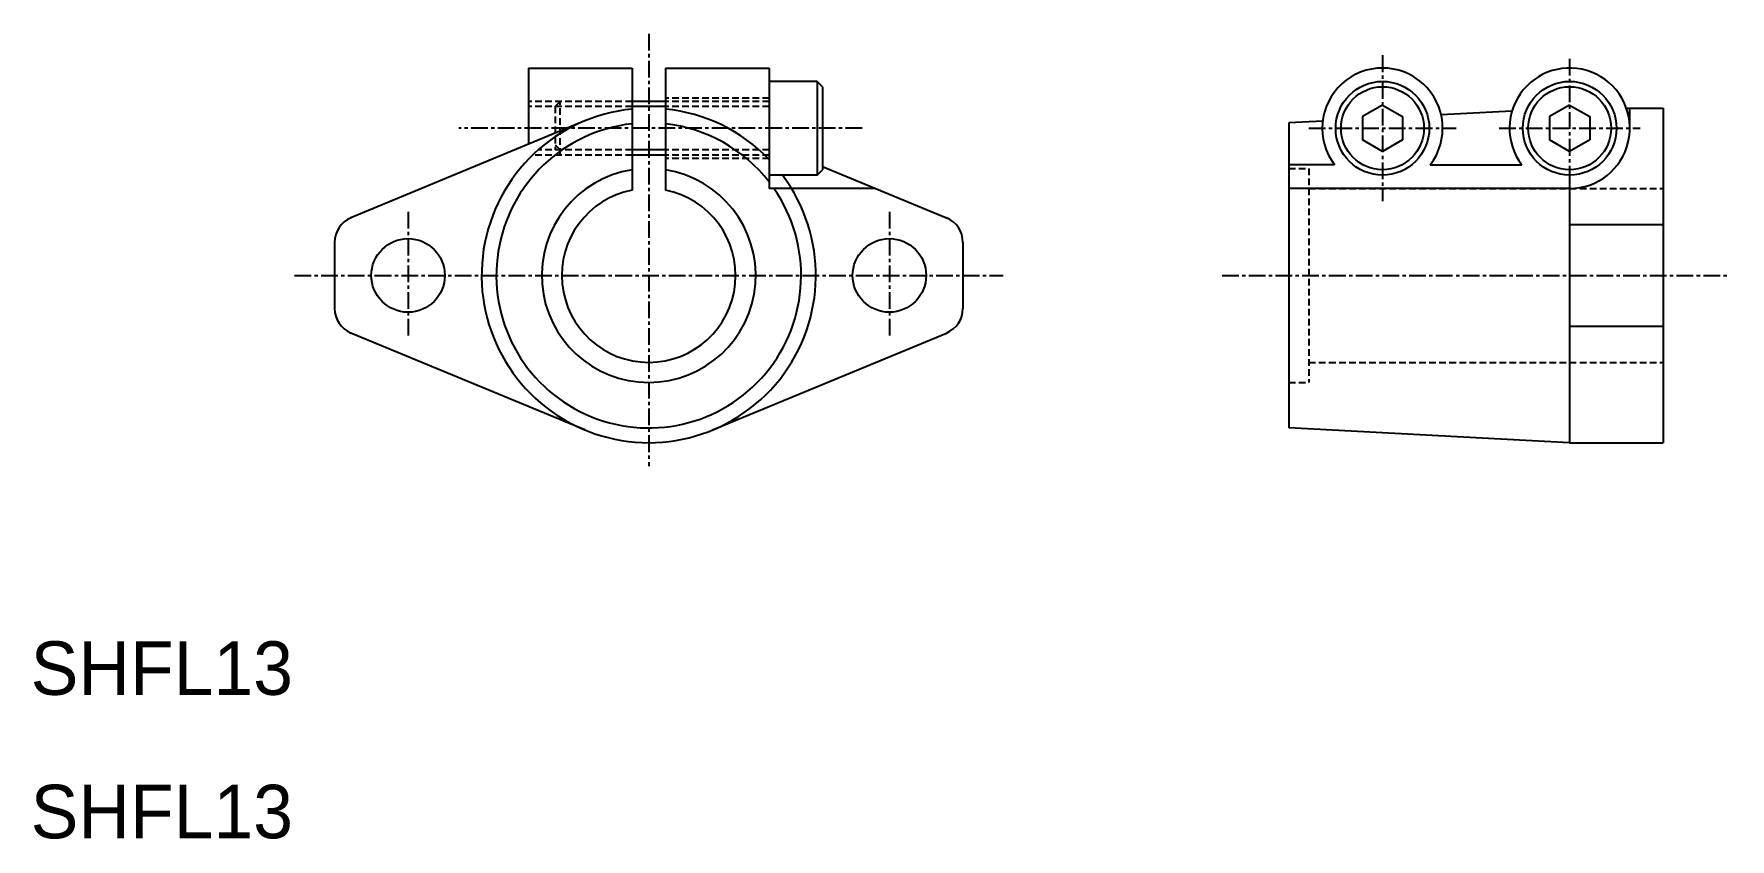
# Model space of a CAD drawing. Extents: x 59 to 186, y 82 to 142.
import ezdxf

# ---------------------------------------------------------------- set-up
doc = ezdxf.new("R2010")
doc.units = 0
doc.linetypes.add('CENTER', pattern=[2, 1.25, -0.25, 0.25, -0.25])
doc.linetypes.add('DASHED', pattern=[0.75, 0.5, -0.25])
doc.layers.get('0').update_dxf_attribs({"linetype": 'CONTINUOUS'})
doc.layers.add('CENTER', color=1, linetype='CENTER')

msp = doc.modelspace()

# ---------------------------------------------------------------- linework, layer by layer
at = {"color": 7, "linetype": 'CONTINUOUS'}
for p, q in [((96.13, 139.9), (96.13, 134.2)), ((96.13, 139.9), (103.88, 139.9)), ((103.88, 139.9), (103.88, 130.78)), ((106.38, 139.9), (114.13, 139.9)), ((106.38, 139.9), (106.38, 130.78)), ((114.13, 139.9), (114.13, 132.34)), ((114.13, 139.4), (114.13, 130.9)), ((117.73, 138.9), (114.13, 138.9)), ((117.73, 138.9), (117.73, 131.9)), ((118.13, 138.5), (117.73, 138.9)), ((118.13, 138.5), (118.13, 132.3)), ((106.38, 137.4), (103.88, 137.4)), ((160.01, 137.13), (158.51, 136.27)), ((160.01, 137.13), (161.51, 136.27)), ((174.01, 137.13), (172.51, 136.27)), ((174.01, 137.13), (175.51, 136.27)), ((100.34, 135.95), (82.86, 128.71)), ((155.54, 135.93), (153.01, 135.8)), ((153.01, 135.8), (153.01, 113)), ((158.51, 136.27), (158.51, 134.53)), ((161.51, 136.27), (161.51, 134.53)), ((169.69, 136.67), (164.4, 136.4)), ((172.51, 136.27), (172.51, 134.53)), ((175.51, 136.27), (175.51, 134.53)), ((178.25, 136.9), (181.01, 136.9)), ((178.51, 135.4), (178.51, 136.9)), ((181.01, 136.9), (181.01, 111.9)), ((160.01, 133.67), (158.51, 134.53)), ((161.51, 134.53), (160.01, 133.67)), ((174.01, 133.67), (172.51, 134.53)), ((175.51, 134.53), (174.01, 133.67)), ((106.38, 133.4), (103.88, 133.4)), ((117.73, 131.9), (118.13, 132.3)), ((118.13, 132.55), (127.39, 128.71)), ((156.43, 132.67), (153.01, 132.67)), ((163.59, 132.67), (170.43, 132.67)), ((117.73, 131.9), (114.13, 131.9)), ((122.1, 130.9), (114.13, 130.9)), ((174.01, 130.9), (153.01, 130.9)), ((174.01, 130.9), (168.01, 130.9)), ((174.01, 131.93), (174.01, 111.9)), ((174.01, 128.2), (181.01, 128.2)), ((81.63, 126.86), (81.63, 121.94)), ((128.63, 126.86), (128.63, 121.94)), ((174.01, 120.6), (181.01, 120.6)), ((100.34, 112.85), (82.86, 120.09)), ((109.91, 112.85), (127.39, 120.09)), ((174.01, 111.9), (153.01, 113)), ((174.01, 111.9), (181.01, 111.9))]:
    msp.add_line(p, q, dxfattribs=at)
at = {"color": 3, "linetype": 'DASHED'}
for p, q in [((103.88, 137.4), (96.13, 137.4)), ((103.88, 137.02), (96.13, 137.02)), ((98.13, 137.02), (98.5, 137.4)), ((98.13, 137.02), (98.13, 133.78)), ((98.5, 133.4), (98.5, 137.4)), ((114.13, 137.65), (106.38, 137.65)), ((114.13, 137.4), (106.38, 137.4)), ((114.13, 137.02), (106.38, 137.02)), ((103.88, 133.4), (96.45, 133.4)), ((103.88, 133.78), (96.86, 133.78)), ((98.13, 134.16), (98.5, 133.78)), ((114.13, 133.78), (106.38, 133.78)), ((114.13, 133.4), (106.38, 133.4)), ((114.13, 133.15), (106.38, 133.15)), ((153.01, 132.4), (154.51, 132.4)), ((154.51, 132.4), (154.51, 116.4)), ((154.51, 130.9), (181.01, 130.9)), ((154.51, 117.9), (181.01, 117.9)), ((153.01, 116.4), (154.51, 116.4))]:
    msp.add_line(p, q, dxfattribs=at)
at = {"color": 3, "linetype": 'CONTINUOUS'}
for p, q in [((106.38, 137.02), (103.88, 137.02)), ((106.38, 133.78), (103.88, 133.78))]:
    msp.add_line(p, q, dxfattribs=at)
at = {"color": 7, "linetype": 'CONTINUOUS'}
for centre, radius in [((160.01, 135.4), 3.5), ((160.01, 135.4), 3.1), ((174.01, 135.4), 3.5), ((174.01, 135.4), 3.1), ((87.13, 124.4), 2.75), ((123.13, 124.4), 2.75)]:
    msp.add_circle(centre, radius, dxfattribs=at)
for centre, radius, start, end in [((160.01, 135.4), 4.5, 322.6305, 217.3695), ((174.01, 135.4), 4.5, 270, 217.3695), ((105.13, 124.4), 12.5, 95.7392, 36.8699), ((105.13, 124.4), 12.5, 43.9455, 84.2608), ((105.13, 124.4), 11.4, 96.2954, 34.7644), ((105.13, 124.4), 11.4, 37.86, 83.7046), ((105.13, 124.4), 8, 98.9893, 81.0107), ((105.13, 124.4), 6.5, 101.0875, 78.9125), ((83.63, 126.86), 2, 112.5, 180), ((126.63, 126.86), 2, 0, 67.5), ((83.63, 121.94), 2, 180, 247.5), ((126.63, 121.94), 2, 292.5, 0)]:
    msp.add_arc(centre, radius, start, end, dxfattribs=at)
at = {"layer": 'CENTER', "color": 1, "linetype": 'CENTER'}
for p, q in [((105.13, 142.45), (105.13, 110.15)), ((160.01, 140.85), (160.01, 129.95)), ((174.01, 140.6), (174.01, 130.2)), ((121.1, 135.4), (90.92, 135.4)), ((154.49, 135.4), (165.53, 135.4)), ((168.73, 135.4), (179.29, 135.4)), ((87.13, 129.15), (87.13, 119.65)), ((123.13, 129.15), (123.13, 119.65)), ((78.63, 124.4), (131.63, 124.4)), ((148.01, 124.4), (186.01, 124.4))]:
    msp.add_line(p, q, dxfattribs=at)

# ---------------------------------------------------------------- texts
at = {"color": 7, "linetype": 'CONTINUOUS'}
for p in [(58.9, 93.05), (58.9, 82.33)]:
    msp.add_text('SHFL13', height=4, dxfattribs=at).set_placement(p)

doc.saveas('drawing.dxf')
